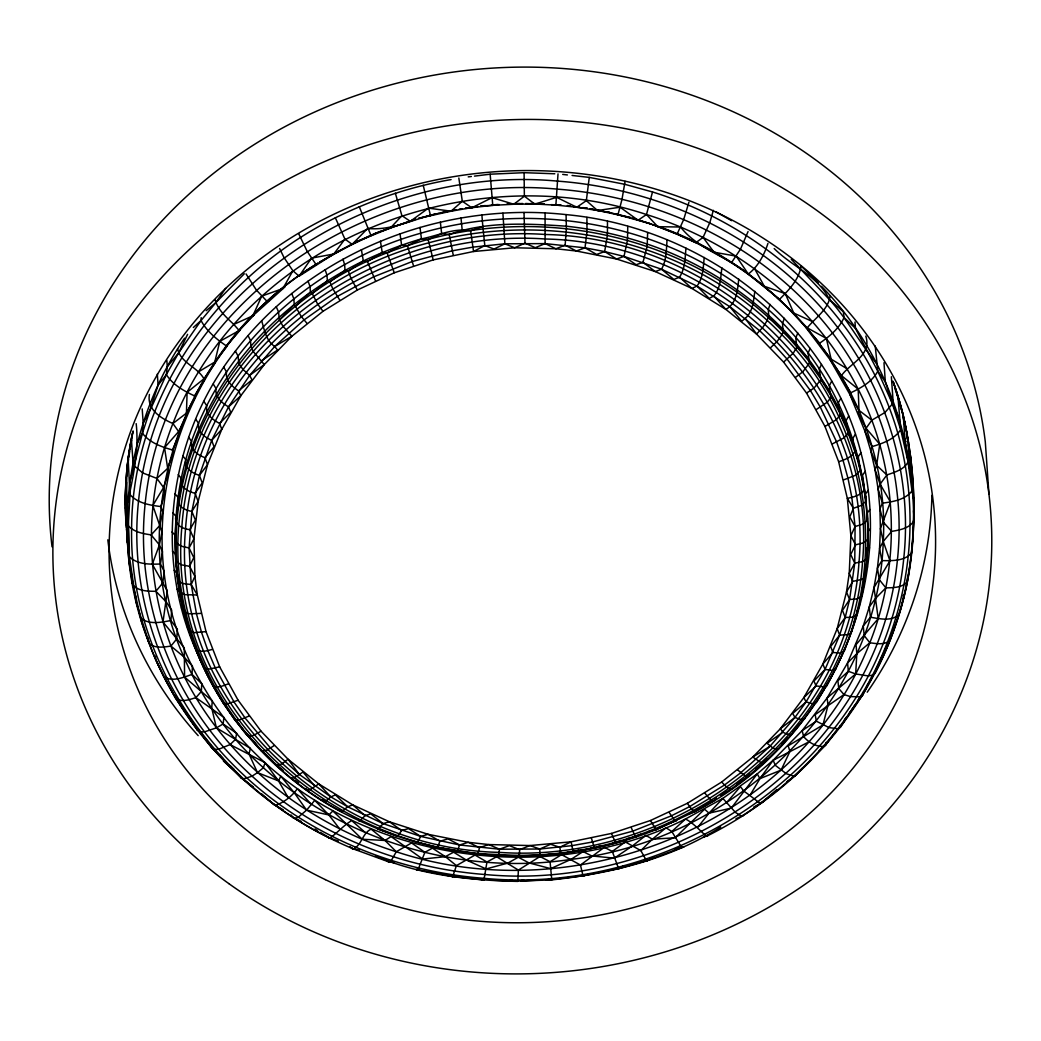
<?xml version="1.0" encoding="UTF-8"?>
<svg xmlns="http://www.w3.org/2000/svg" width="1041" height="1041" viewBox="0 0 1041 1041"><rect width="100%" height="100%" fill="white"/><g stroke="black" fill="none" stroke-linecap="round" stroke-linejoin="round"><path stroke-width="1.5" d="M912.137 482.569C911.109 448.268 904.655 414.136 893.191 381.787C915 444.572 918.591 513.356 907.973 578.666C887.062 690.56 807.569 786.176 706.54 836.287C699.643 830.354 693.866 823.47 685.564 818.994C520.994 901.363 294.252 847.96 201.772 683.742C115.2 539.42 177.477 347.095 318.26 263.061C187.432 340.407 119.416 515.308 183.841 656.832C245.949 803.821 416.96 882.898 571.002 859.385C730.652 840.855 878.044 707.073 883.262 541.45C891.174 398.274 785.721 267.849 652.707 224.557M204.622 667.984C151.127 568.191 165.675 439.432 235.396 351.129C311.467 251.349 442.451 200.991 566.07 214.615L566.395 228.656L565.146 245.169L555.894 248.76L514.657 247.771L473.538 251.506L433.186 259.886L394.253 272.794L357.323 290.023L323.009 311.285L291.831 336.282L264.284 364.584L240.809 395.749L221.785 429.308L207.484 464.715L198.167 501.411L193.951 538.822L194.914 576.35L197.335 594.984L206.014 631.601L219.677 666.865L238.116 700.242L261.044 731.198L288.084 759.24L318.819 783.938L352.769 804.888L389.386 821.765L428.098 834.309L468.307 842.312L488.763 844.563L529.999 845.552L571.119 841.818L611.47 833.438L650.417 820.529L687.333 803.301L721.66 782.038L752.825 757.041L780.373 728.739L803.847 697.574L822.871 664.015L837.172 628.608L846.502 591.913L849.248 573.266L850.874 535.712L847.322 498.34L838.643 461.723L824.979 426.459L806.541 393.082L783.626 362.125L756.573 334.083L725.837 309.385L691.901 288.435L655.27 271.558L616.558 259.014L576.35 251.011L555.894 248.76L545.107 243.607L504.872 243.802L472.835 247.133L452.249 250.803L411.963 261.616L373.433 276.919L337.245 296.477L303.972 319.977L274.681 346.497L249.606 375.437L228.513 406.875L211.7 440.343L199.43 475.373L191.856 511.417L189.098 547.982L191.206 584.535L196.541 614.099L201.577 632.525L207.888 650.625L215.435 668.296L234.134 702.141L245.208 718.173L270.595 748.141L299.34 774.452L330.817 796.885L347.629 806.749L383.101 823.6L420.616 836.404L459.601 844.98L499.511 849.209L539.745 849.014L571.782 845.682L592.381 842.026L632.655 831.199L671.198 815.897L689.623 806.632L724.419 785.07L740.658 772.838L769.937 746.332L795.012 717.379L806.072 701.946L825.071 669.428L839.632 635.127L845.201 617.456L849.586 599.525L854.752 563.142L855.077 526.525L851.837 497.416L848.09 478.717L843.041 460.291L836.73 442.204L820.425 407.33L810.484 390.687L787.243 359.301L774.036 344.675L759.826 330.856L729.923 306.718L696.989 286.08L661.516 269.229L624.014 256.411L604.665 251.584L585.016 247.836L545.107 243.607L535.295 247.68L525.002 243.152L514.657 247.771L504.872 243.802L494.046 249.046L484.82 245.559L473.538 251.506L470.623 230.686C453.954 227.641 437.636 235.891 421.449 238.857C401.54 244.713 382.099 252.091 363.335 260.966C332.73 275.8 304.167 294.811 278.897 317.583C225.741 365.638 188.408 431.69 178.336 502.933C157.777 634.568 240.029 767.777 359.77 820.92L365.079 815.663L370.778 813.854L383.101 823.6L389.386 821.765L401.644 830.523L408.514 828.597L420.616 836.404L428.098 834.309L439.966 841.232L448.059 838.877L459.601 844.98L468.307 842.312L479.485 847.647L488.763 844.563L499.511 849.209L509.361 845.643L519.628 849.664L529.999 845.552L539.745 849.014L550.624 844.277L559.811 847.27L571.119 841.818L573.136 851.915C609.714 845.786 646.786 836.339 679.331 818.434M127.392 538.744L126.651 529.218L127.392 538.744C123.632 502.972 125.076 466.524 132.936 431.377M126.052 494.449L126.508 482.204M720.749 827.075C670.404 858.994 610.547 873.659 551.769 879.879L550.064 861.714L539.98 856.535L518.392 870.081L517.819 881.389C469.621 880.413 420.043 875.117 375.424 855.949M519.628 849.664L519.303 856.027L498.535 855.559L477.858 853.945L479.485 847.647M131.27 439.367C125.87 468.424 123.84 498.249 126.521 527.709M184.569 338.182C124.386 426.368 109.5 544.105 149.227 643.611C184.413 737.028 261.929 811.16 353.563 848.962C361.904 844.641 362.489 833.047 371.116 829.13L385.014 840.464L396.283 851.746C576.311 911.474 799.462 823.795 869.847 642.765C902.131 561.502 897.889 467.084 858.187 389.152C815.519 304.935 735.987 242.553 646.487 214.524C466.459 154.797 243.308 242.475 172.91 423.505C140.639 504.768 144.881 599.187 184.582 677.118C227.237 761.335 306.783 823.717 396.283 851.746L411.546 842.937L424.884 852.332L432.405 848.142L445.34 856.652L456.426 865.618L452.64 876.691L447.461 875.117M558.015 173.886L555.881 205.155L525.627 203.489M873.711 674.23L875.117 673.163C910.081 606.383 920.27 529.101 910.289 454.839L909.418 453.694L909.717 456.648M821.505 286.314C904.369 371.403 934.311 501.424 899.034 614.541L890.927 637.04L875.832 669.988M867.088 547.8L866.606 554.137M687.333 803.301L691.705 809.234L694.776 811.603C822.286 747.165 898.188 592.108 860.92 452.653C827.114 320.134 699.357 226.834 566.07 214.615M147.744 637.391C153.261 658.953 165.519 678.55 175.682 698.303C181.654 702.675 189.566 699.539 195.903 697.652L201.329 691.484L201.772 683.742L192.025 674.399L192.429 666.032L183.841 656.832L170.945 646.071C163.814 647.099 155.226 648.686 149.227 643.611L141.433 621.451L133.261 585.549L129.058 562.452L127.731 543.493M149.227 643.611L136.098 602.023L127.379 542.439L130.008 494.605L128.108 458.534L133.092 431.039M545.107 243.607L545.081 212.976M586.903 217.413L587.007 231.414L585.016 247.836L576.35 251.011L565.146 245.169M129.761 482.243L142.435 433.225L143.19 423.127L151.309 407.656L166.352 374.604L167.289 366.77L178.753 352.717L201.043 320.524L201.199 317.635M129.058 562.452C130.75 527.826 123.814 493.018 128.108 458.534L128.811 457.389M170.945 646.071L176.788 638.862L177.373 629.193L170.919 620.527L171.713 610.195L166.222 601.893L155.89 591.301C148.147 591.275 139.195 591.288 133.261 585.549L131.96 582.335L131.296 572.849M607.489 221.343L607.397 235.305L604.665 251.584L596.61 254.446L585.016 247.836M126.911 475.789L127.47 469.439M572.082 175.461L589.271 177.386L586.343 200.653L576.779 207.276L551.548 204.609M625.068 181.329L622.024 199.221L617.951 214.836L590.234 208.786M499.511 849.209L498.535 855.559L519.16 855.858L540.071 855.364L560.774 853.542L573.136 851.915L578.757 849.937M627.762 226.404L627.463 240.315L624.014 256.411L616.558 259.014L604.665 251.584M518.392 870.081L496.609 856.743L486.954 862.013L483.896 880.205L480.487 878.968M155.46 656.129L155.682 659.291L163.684 676.533L175.682 698.303L197.413 730.288L200.223 731.797L204.53 731.875L216.398 727.841L223.138 723.989L223.906 717.418L195.903 697.652M127.926 464.78L128.629 458.873M754.855 291.324C753.307 300.823 753.346 311.155 745.278 318.377L756.573 334.083L762.819 327.368L767.256 320.472L768.687 315.267L768.284 309.541L770.106 304.414M136.176 423.648C139.13 449.998 133.196 476.622 127.731 502.269M647.645 232.572L647.151 246.418L642.987 262.306L636.142 264.726L624.014 256.411M129.032 455.919L129.696 451.495M130.138 448.541L130.58 445.6L130.047 446.108M830.184 295.722C828.454 309.593 815.337 317.687 807.243 327.85L805.747 327.355C760.789 274.277 698.797 237.348 632.277 218.194L651.276 224.023L611.301 212.871M155.89 591.301L162.734 583.038L164.244 571.405L160.457 564.014L162.448 551.743L159.403 544.872L151.153 534.892C143.033 533.682 134.003 532.133 128.238 525.744L126.937 522.361L125.271 498.652L126.234 477.936M667.073 239.82C666.253 249.775 666.643 260.068 661.516 269.229L655.27 271.558L642.987 262.306M857.224 610.286L857.42 613.149L851.642 631.51L844.225 651.263L840.191 653.097L832.917 652.473L830.627 646.513L839.632 635.127L837.172 628.608L845.201 617.456L842.468 610.39L849.586 599.525L857.25 598.887L861.519 596.324C883.106 492.927 848.246 379.653 768.284 309.541C676.364 225.429 539.706 198.493 421.045 233.132C305.69 265.117 205.702 359.197 181.251 478.379C166.053 554.606 180.106 637.17 223.138 702.389M861.519 596.324C867.465 568.985 869.326 540.8 867.296 512.914L869.925 509.478M131.075 442.906L131.569 440.213M755.662 769.312L764.445 762.546L766.97 758.889M688.921 202.24L683.729 219.43L677.079 234.199L652.577 224.57M685.967 248.135C684.991 258.012 685.316 268.318 679.539 277.153L673.891 279.469L661.516 269.229M589.271 177.386L624.756 184.296L652.512 191.973L646.487 214.524L638.081 220.237L620.085 207.211L597.495 210.516L573.643 206.704M826.229 742.376L825.63 745.148L818.733 751.472M132.519 433.355L131.361 438.625L133.027 462.334L134.315 465.887L142.747 472.952L156.879 478.418L163.58 487.513L164.933 492.588L160.965 506.564L162.799 512.263L159.572 525.705L151.153 534.892M704.25 257.478C703.117 267.277 703.378 277.596 696.989 286.08L691.901 288.435L679.539 277.153M713.358 210.347L709.78 222.722L703.078 237.387L695.83 242.709L677.079 234.199M863.418 692.135L862.729 695.05L849.196 713.358M125.714 518.73L125.427 498.014M844.654 649.545L836.496 667.177L826.788 685.993L825.344 687.021C801.635 727.438 768.87 762.246 730.704 789.338L726.956 787.386L721.66 782.038M851.642 631.51L849.638 634.555L839.632 635.127M890.927 637.04L890.159 640.111C884.85 645.381 876.496 643.624 869.847 642.765L864.199 635.609L863.275 625.953L869.274 606.903L873.998 587.566L877.433 568.035L879.567 548.36L880.4 528.607L879.918 508.88L878.136 489.218L875.039 469.712L870.653 450.428L865.006 431.429L849.95 394.591L830.093 359.731L805.747 327.355L819.683 343.166C829.43 336.49 839.215 328.553 844.069 317.479L843.314 311.714L829.573 299.717L791.277 259.3M857.42 613.149L856.964 614.919L852.761 617.248L845.201 617.456M721.868 267.823C720.593 277.518 720.788 287.85 713.814 295.943L709.233 298.416L696.989 286.08M197.413 730.288L197.686 729.286L203.75 736.677M459.601 844.98L457.337 851.187L437.064 847.322L416.426 842.104L418.053 841.414L420.616 836.404M748.05 231.583L740.502 249.137L731.485 262.657M738.759 279.118C737.496 289.84 736.898 303.386 725.837 309.385L713.814 295.943M157.334 374.083L158.102 385.144L142.435 433.225L137.503 442.607M854.232 621.737L859.567 604.769M767.933 243.451C764.159 255.006 758.095 266.548 748.284 274.03C726.839 256.372 697.977 249.293 680.554 227.016L657.808 226.704L646.487 214.524M424.884 852.332L418.677 868.09L417.155 869.795L416.101 869.404L451.872 876.353L483.375 879.892M891.369 376.738L893.035 400.447L892.254 404.155L884.954 412.509L871.824 420.2L866.034 428.306L865.006 431.429L871.916 446.641L870.653 450.428L876.613 465.262L886.88 474.969C895.247 472.015 907.218 468.749 909.04 458.665C908.715 432.028 901.74 406.094 892.879 381.149M197.686 729.286L211.896 748.05L214.589 749.416L218.727 749.26L230.061 744.588L265.13 762.676L263.321 767.803L257.478 772.63L251.974 776.235L243.425 778.902L240.965 777.783L229.202 765.161M439.966 841.232L437.871 846.359L436.504 847.114L477.858 853.945M784.433 318.325L782.507 323.335L783.131 331.897L781.921 334.747L777.211 341.357L770.587 347.707M797.809 333.016L795.766 337.896L796.846 347.056C835.442 389.373 860.217 444.78 865.5 501.658L861.18 505.484L853.425 508.294L849.755 516.974L855.077 526.525L850.874 535.712L855.52 544.833L850.718 554.502L854.752 563.142L849.248 573.266L852.774 581.399L846.502 591.913L849.586 599.525M640.618 834.257C615.608 845.266 587.84 849.495 560.852 853.373L559.811 847.27M886.88 474.969L880.1 484.13L878.136 489.218L882.378 503.154L879.918 508.88L883.432 522.283L891.617 531.378C899.32 530.103 908.181 528.633 913.23 522.022L914.063 518.639L913.517 510.741M156.879 478.418L167.406 468.619L173.105 453.72L172.429 449.946L179.091 434.67L178.636 431.56L172.91 423.505C161.069 418.43 146.729 409.62 149.41 394.474M737.028 783.847L748.492 776.157L749.39 774.153M810.171 348.41L808.037 353.172L809.469 362.997L829.781 391.377L831.265 396.894L846.632 426.003L848.194 433.082L858.76 462.282L865.969 499.68L862.586 475.151L865.175 471.404M172.455 551.144L175.539 554.241L177.66 578.926L180.028 592.043L184.791 594.671L197.335 594.984L191.206 584.535L194.914 576.35L189.54 566.291L193.782 557.612L189.098 547.982L193.951 538.822L189.865 529.674C182.826 528.854 173.821 524.976 175.877 516.18L172.793 512.771M189.54 566.291L181.485 564.86L176.671 561.841C166.833 418.586 273.731 287.043 407.46 245.715C541.945 200.028 704.106 237.01 796.846 347.056L793.424 352.938L783.626 362.125M875.247 346.028L877.797 371.234C872.176 381.722 861.206 387.851 850.809 392.756L849.95 394.591L858.994 410.323L871.824 420.2M187.588 334.343L178.753 352.717L166.352 374.604L158.102 385.144M821.479 364.48L819.254 369.113L820.959 379.627L838.786 408.449L840.36 414.747L853.308 443.96L862.989 480.877M809.469 362.997L802.91 371.715L795.623 377.271M396.283 851.746L391.286 860.517L389.399 862.117L388.111 861.662L394.383 862.755M831.694 381.149L829.378 385.651L829.781 391.377M820.959 379.627L814.127 387.955L806.541 393.082M401.644 830.523L397.506 836.261L377.506 828.818L397.506 836.261M840.777 398.365L838.382 402.724L838.786 408.449M279.574 248.461L283.933 257.4L292.885 270.79L282.892 288.552L261.707 296.112L252.872 315.787L233.783 324.415C226.404 317.427 218.063 310.036 215.136 299.964M189.865 529.674L195.409 520.058L191.856 511.417C184.804 510.155 175.968 505.978 177.933 497.208L174.862 493.642M866.593 686.631L868.168 683.872M869.755 681.113L872.918 675.609L862.729 695.05L860.204 696.832C830.354 744.979 789.078 785.421 741.712 816.248L735.506 812.474L722.857 798.395L685.564 818.994L671.796 831.512L665.967 827.738L652.382 839.202L640.84 850.601L646.591 860.894L654.321 857.198M831.265 396.894L827.4 402.112L816.339 409.49M848.701 416.075L846.242 420.278L846.632 426.003M891.617 531.378L883.262 541.45L879.567 548.36L881.87 560.592L877.433 568.035L879.255 579.642L885.878 587.853C893.178 587.71 901.935 587.84 907.153 581.893L907.752 575.504M776.898 789.468L761.257 802.936L758.355 802.091L749.884 795.48L759.943 778.616L773.138 760.281L802.169 730.587L827.101 697.99L847.569 662.935L863.275 625.953L870.406 617.209L869.274 606.903L875.429 598.536L885.878 587.853M855.416 434.188L852.904 438.248L853.308 443.96M840.36 414.747L836.365 419.718L824.979 426.459M172.91 423.505L185.988 413.511L194.81 397.688L194.485 395.866L204.465 379.887C198.61 367.174 180.822 363.504 177.582 348.865M827.179 684.34L816.378 702.597L812.709 703.755L806.072 701.946L803.847 697.574L816.105 685.941L825.344 687.021C892.97 577.117 873.464 425.235 781.921 334.747C692.812 242.019 551.587 209.189 428.775 242.826C305.351 274.304 198.441 378.143 180.952 506.863C161.706 629.714 233.262 754.894 341.747 811.72L347.629 806.749L352.769 804.888L365.079 815.663M191.856 511.417L198.167 501.411L195.044 493.304C188.018 491.573 179.377 487.123 181.251 478.379L178.206 474.644M383.101 823.6L378.377 829.117L358.807 820.581L358.39 819.163M652.512 191.973C757.978 224.739 850.302 303.868 889.495 408.267C925.462 502.283 913.256 611.653 860.204 696.832L850.497 696.598L843.978 694.594L815.168 714.62L816.339 721.192L829.039 727.594L838.096 728.778L840.438 727.256L854.674 705.486M860.92 452.653L858.357 456.557L858.76 462.282M858.174 700.138L859.931 697.47M848.194 433.082L844.095 437.819L832.423 443.882M225.611 288.383L215.851 302.619L201.043 320.524L193.34 327.512M292.885 270.79L299.131 276.151L311.467 258.129L333.81 254.017L355.645 242.306M195.044 493.304L202.188 482.933L199.43 475.373C192.455 473.2 184.023 468.45 185.805 459.745L182.8 455.854M854.739 451.846C851.239 457.402 844.628 459.849 838.643 461.723M898.591 399.965L897.056 394.825L897.902 395.84L900.673 429.634C894.388 439.419 882.56 443.505 871.916 446.641M868.181 490.363L865.565 493.955L867.218 520.578L862.872 524.144L855.077 526.525M844.42 719.812L846.32 717.223M451.091 179.586C410.87 186.417 371.949 199.833 335.371 217.803L344.909 239.079L333.81 254.017L299.131 276.151M835.91 731.289L825.63 745.148L823.405 746.527C815.728 746.67 808.506 742.337 803.626 736.625L802.169 730.587L816.339 721.192M859.97 470.974L855.715 475.203L843.626 479.901M199.43 475.373L207.484 464.715L204.986 457.702C198.089 455.073 189.904 450.063 191.583 441.371L188.629 437.337M865.826 336.126C872.163 355.957 848.962 363.348 840.607 376.881L850.809 392.756M697.86 827.192L709.012 813.151L722.857 798.395L757.223 773.892L773.138 760.281L808.974 741.843M863.861 490.376C860.126 495.607 853.295 497.169 847.322 498.34L853.425 508.294M365.742 832.956L351.689 820.581C343.465 825.461 337.531 832.774 329.88 838.07L320.238 832.358M855.52 544.833L863.327 542.895L867.687 539.576L867.752 531.938L870.393 528.659M291.116 814.986L293.015 817.562L295.058 818.356L298.155 817.328L306.588 810.145L314.746 800.334L328.839 814.947L339.678 828.883M792.722 732.409L799.475 724.12M716.26 797.783L713.97 800.529L694.776 811.603M204.986 457.702L214.03 446.81L211.7 440.343C204.908 437.285 196.996 432.002 198.571 423.336L195.669 419.159M869.586 547.852L866.958 550.975L866.88 558.575L862.547 561.646L854.752 563.142M900.114 405.574L903.25 415.268L904.902 438.977L912.007 490.91C905.163 499.888 892.879 501.749 882.378 503.154M201.043 320.524C206.743 331.311 216.541 339.236 226.496 345.976L240.198 330.023L219.82 341.305L214.771 362.047L198.792 371.676M726.709 802.533L740.437 786.606L743.703 791.004L749.884 795.48M832.917 652.473L822.871 664.015L825.071 669.428L832.149 670.456L836.079 668.856M865.761 568.959L867.504 566.981M125.506 508.424L126.039 504.846M211.7 440.343L221.785 429.308L219.56 423.388C212.885 419.9 205.259 414.344 206.73 405.717L203.906 401.384M786.905 781.674L796.04 775.155L802.364 768.206M862.442 587.853L864.16 585.979M782.325 743.703L787.53 738.056M395.333 193.184L401.917 215.669L390.44 227.966L356.816 241.629L376.4 232.885L337.831 251.415L319.509 262.228L355.462 242.319M825.071 669.428L813.932 681.061L816.105 685.941M261.668 320.797C264.479 330.023 265.858 340.264 274.681 346.497L291.831 336.282L282.892 326.106L279.443 319.873L294.239 304.453L293.835 298.728L291.727 293.523M244.297 273.77L215.851 302.619L206.183 310.699M911.461 553.174C904.174 561.268 891.877 560.761 881.87 560.592M219.56 423.388L230.725 412.262L228.513 406.875C222.006 402.958 214.68 397.155 216.047 388.553L213.288 384.077M347.629 806.749L335.423 794.908L330.817 796.885L326.119 800.945L323.257 801.089L322.775 799.644M650.417 820.529L656.129 829.638L695.544 811.212L698.602 808.206M230.061 744.588L235.578 739.305L236.632 733.267L223.138 723.989M285.143 286.73L252.872 315.787L254.225 314.798L239.209 330.544L233.783 324.415M306.991 323.348L301.122 316.334L295.397 306.262L310.413 292.196L310.023 286.47L308.045 281.148M228.513 406.875L240.809 395.749L238.545 390.869C232.208 386.549 225.207 380.499 226.47 371.91L223.802 367.304M869.847 642.765L856.834 653.657L847.569 662.935L848.337 671.289L837.914 680.736L838.734 688.465L843.978 694.594M458.834 178.011L462.308 201.238L451.052 211.206L418.573 218.363L435.034 214.069M330.817 796.885L318.819 783.938L309.619 789.911L306.535 789.911L306.028 788.44M899.034 614.541C891.434 621.672 879.619 618.757 870.406 617.209M806.072 701.946L792.643 713.488L795.012 717.379L798.46 718.837L801.375 719.552L804.901 718.602M762.376 763.053L764.745 761.023M311.337 804.498L297.375 788.714C292.209 795.923 284.258 802.351 275.748 805.227L273.549 804.316L261.772 793.984M323.009 311.285L317.57 303.959L312.248 293.588L327.368 280.823L326.965 275.11L325.13 269.697M600.514 845.552L594.398 848.129L591.431 838.2M238.545 390.869L252.013 379.835L249.606 375.437L242.982 369.464L239.001 363.803L237.973 355.879L235.396 351.129M269.229 300.342L267.446 301.773L256.281 289.945L246.04 273.9M745.278 318.377L741.647 321.292L729.923 306.718M589.544 873.893L583.077 876.067L580.462 865.032L604.34 847.322L612.303 851.434L618.692 868.832L622.83 866.307M795.012 717.379L780.373 728.739L782.949 732.2L786.241 733.84L791.121 734.764L792.383 733.97M474.488 176.111L490.155 174.198L524.091 172.689L524.365 196.189L513.799 204.244L480.76 205.975L485.392 205.571M327.368 280.823L329.919 281.877L345.026 270.4L348.358 271.207L363.335 260.966L367.473 261.59L382.216 252.547L387.2 253.08L401.618 245.169L407.46 245.715L421.449 238.857L428.163 239.508L441.644 233.652L449.244 234.485C486.394 221.199 527.475 223.607 566.33 226.196C600.657 229.957 634.463 238.311 666.5 251.193C728.153 276.255 782.936 319.08 819.644 374.838M314.694 786.098L303.009 772.032L293.9 777.978L290.595 777.809M875.117 673.163L872.501 675.128L868.168 675.934L855.663 673.943L848.337 671.289M249.606 375.437L264.284 364.584L253.015 351.207L250.907 346.198L250.504 340.472L248.031 335.605M612.303 851.434L625.29 841.922L640.84 850.601M274.069 745.616L267.316 749.988L262.228 751.225L244.635 731.459M782.949 732.2L767.087 743.287L773.06 748.154L777.692 749.351L778.889 748.635M656.129 829.638L660.228 826.879M261.668 360.628L277.57 350.036L274.681 346.497M261.044 731.198L253.926 735.193L250.933 736.078L247.055 735.349L234.433 719.422L222.943 702.792C201.811 669.038 186.222 631.51 180.028 592.043M769.937 746.332L752.825 757.041L761.465 762.91L764.445 762.546M550.064 861.714L561.606 854.648L580.462 865.032M456.426 865.618L475.008 855.051L486.954 862.013M720.45 795.337L731.654 788.831L730.704 789.338M796.04 775.155L794.049 776.3L786.306 773.71L775.376 765.382L773.138 760.281M335.371 217.803C218.701 275.344 131.96 396.699 131.608 528.88C129.292 659.747 213.847 781.7 329.88 838.07M748.492 776.157L745.72 776.339L737.666 769.976M249.033 716.052L238.467 720.359L234.433 719.422M753.658 807.139L762.975 801.999M741.712 816.248L743.274 815.428L735.961 818.773M674.399 849.157L683.742 846.84L682.662 847.413L680.775 846.008L671.796 831.512M706.54 836.287L707.828 835.624L703.339 837.185M702.792 806.111L713.97 800.529L713.111 800.984L709.702 798.811L704.848 793.151M617.014 842.273L620.891 840.386M238.116 700.242L227.133 703.95L222.943 702.792M688.608 814.14L695.544 811.212M228.317 683.833C223.542 685.629 217.439 688.661 212.624 685.512M415.723 219.222L377.805 232.39M377.831 232.338L415.619 219.157M619.265 868.441L647.385 860.439L683.742 846.84M192.025 674.399C183.307 677.405 172.207 682.336 163.684 676.533M668.921 823.444L676.429 820.828L674.607 820.412L669.168 812.448M219.677 666.865L207.992 669.298L203.542 667.671M470.623 230.686L482.842 226.6L481.892 215.019M344.909 239.079L352.144 244.336L367.629 228.499C391.728 230.829 413.472 219.104 436.53 213.782M647.892 831.798L656.702 829.339M212.234 649.441C207.016 650.794 200.471 652.902 195.708 649.337M456.544 209.761L438.027 213.288M626.942 838.734L636.441 836.704L635.153 836.092L631.158 827.543M206.014 631.601L193.808 632.681L189.163 630.56M617.703 868.754L583.363 875.741L558.106 878.812M477.78 206.573L451.052 211.206L428.45 208.122L410.297 221.317L401.917 215.669M442.581 212.39L450.18 210.868M453.212 210.256L456.244 209.657M170.919 620.527C161.173 622.323 149.188 624.964 140.795 618.133M644.379 860.972L647.385 860.439M201.043 613.422L188.642 613.813L183.932 611.444M612.681 843.366L615.725 842.911L611.47 833.438M465.418 208.174L468.489 207.732M471.56 207.289L476.166 206.639M465.561 208.408L499.186 204.543M520.695 880.66L523.805 880.218M468.229 176.866L471.365 176.489M554.944 879.19L545.575 879.853M459.289 209.046L462.425 208.734M491.573 205.025L497.754 204.491M541.645 855.051L560.852 853.373M590.26 848.298L594.645 847.934M522.608 203.502L508.099 204.166M852.774 581.399L863.197 579.095L865.292 575.673L864.993 571.379M520.682 880.959L537.794 880.192M507.032 203.932L519.433 203.542M160.457 564.014C149.956 564.352 137.555 564.651 129.461 556.87M819.683 343.166L818.46 343.205L831.121 359.132L846.867 368.618M544.209 203.919L513.799 204.244L492.094 197.621L471.82 207.784L462.308 201.238M451.872 876.353L456.452 876.418M530.272 203.529L544.222 203.841M226.496 345.976L227.198 345.989L214.771 362.047L215.279 362.632L204.101 378.69L187.107 392.327L186.339 415.971L178.636 431.56L164.543 447.617L168.382 473.056L163.58 487.513L152.819 505.51L161.967 532.016L159.403 544.872L152.298 564.248L167.328 590.911L162.995 622.037L184.283 647.827L184.582 677.118L212.273 700.892L211.713 708.036L216.398 727.841L250.387 748.375L248.994 753.931L257.478 772.63L278.52 780.893L288.214 797.666M524.091 172.689L554.788 173.769M491.144 880.165L512.914 880.933M555.881 205.155L560.188 205.311M191.206 584.535L183.177 583.533L180.275 582.335L177.66 578.926M555.022 204.609L561.19 205.09M587.28 208.291L576.779 207.276L556.623 197.322L534.866 204.14L524.365 196.189M562.713 174.407L567.397 174.94M548.698 879.19L551.769 879.879L517.572 881.089M160.965 506.564C150.034 505.262 137.685 503.271 130.008 494.605M509.609 880.074L512.797 880.478M570.416 205.975L567.358 205.571L570.507 206.131M575.009 206.586L579.603 207.211M582.661 207.614L587.254 208.226M189.098 547.982L181.03 546.122L176.215 542.842L175.07 535.217L171.986 531.964M590.299 208.721L593.318 209.306M596.35 209.879L603.91 211.323M606.942 211.909L609.961 212.481L597.495 210.516L586.343 200.653M617.951 214.836L630.82 217.686L615.921 213.965M359.47 850.276L351.988 848.415L349.945 846.658M172.429 449.946C161.42 446.862 149.566 442.685 142.435 433.225M396.738 836.001L417.09 842.338M328.11 837.419L338.221 840.972M353.563 848.962L351.988 848.415L389.399 862.117M358.807 820.581L359.77 820.92M341.747 811.72L340.251 809.898M906.88 441.54L907.843 441.918L907.179 437.884M812.709 321.682L791.98 312.248L807.243 327.85L826.372 338.429L831.121 359.132L830.093 359.731L841.505 375.684L858.187 389.152L858.994 410.323L858.083 412.796L866.034 428.306L879.775 444.234L876.613 465.262L875.039 469.712L880.1 484.13L890.471 502.022L880.4 528.607L883.262 541.45L889.951 560.761L873.998 587.566L878.227 618.653L856.027 644.652L856.834 653.657L855.663 673.943L827.101 697.99L828.05 705.121L822.95 724.965L788.141 745.824L789.963 751.368L781.062 770.158L759.943 778.616L757.223 773.892L731.289 808.141L709.012 813.151L704.549 809.208L675.141 837.771L652.382 839.202L645.862 835.389L632.538 845.852L614.32 858.148L591.769 855.962L583.09 851.577L571.002 859.385L550.676 868.649L529.023 862.924L518.288 857.237L507.969 863.028L486.147 868.949L466.043 859.879L453.59 852.189L445.34 856.652L422.672 859.059L391.104 836.587L385.014 840.464L362.216 839.254L332.873 810.965L328.839 814.947L306.588 810.145L294.551 793.138L280.81 776.144L278.52 780.893L265.13 762.676M260.771 750.522L260.718 749.546L276.893 765.486L281.695 763.99L288.084 759.24L299.34 774.452M293.015 817.562L301.422 821.492M194.485 395.866C183.815 390.948 172.819 384.78 166.352 374.604M273.549 804.316L283.243 809.794M716.169 211.935L731.615 220.679M703.078 237.387L713.983 252.208L736.182 256.125L748.284 274.03L779.514 299.353C788.74 290.023 799.28 279.509 801.036 265.91L818.239 282.788M314.981 828.987L317.609 830.679M240.965 777.783L253.392 786.983M294.967 780.047L298.65 782.845M310.413 292.196L312.248 293.588M904.681 421.943L904.056 421.462L904.668 424.559M768.388 317.557L782.91 329.06M906.516 433.85L908.468 442.425M193.678 644.548L195.617 646.11M774.192 248.552C792.175 266.574 817.979 275.93 829.573 299.717C847.387 319.327 859.749 342.957 876.47 363.413M186.951 626.435L188.941 628.087M276.099 764.341L283.087 770.327M181.459 607.97L183.463 609.727M911.096 473.668L911.968 474.852L912.072 482.373M783.131 331.897L796.17 343.621M177.191 589.219L180.249 592.004L180.64 597.729M777.237 297.934L793.841 313.237L785.291 293.64L764.302 286.275L754.556 268.604M844.069 317.479L855.429 328.357L877.797 371.234L899.567 419.549M174.185 570.26L177.269 573.201L178.505 581.034M222.748 758.473L211.896 748.05L210.816 745.278M230.712 766.15L234.173 769.507M260.718 749.546L272.755 761.218M796.846 347.056L808.428 358.898M219.495 754.686L222.761 758.212M247.459 734.985L256.646 745.07M205.767 739.136L207.784 741.595M235.201 719.708L242.748 729.103M839.645 726.254L840.438 727.256M193.951 724.172L174.511 695.388M877.797 371.234L885.318 381.709L900.673 429.634L911.942 478.548M316.126 264.622L307.082 251.18L298.702 233.718M223.984 703.768L232.39 715.727M339.808 300.172L332.704 288.617L329.919 281.877M294.239 304.453L295.397 306.262M357.323 290.023L350.882 278.077L348.358 271.207M206.131 670.859L207.64 673.722M375.502 280.875L367.473 261.59M371.038 235.643L359.262 206.678M900.673 429.634L904.902 438.977M394.253 272.794L387.2 253.08M276.255 306.757L278.494 311.858L279.443 319.873M274.941 763.339L275.501 764.862M413.498 265.78L407.46 245.715M894.583 387.343L896.561 393.329M342.944 259.183L344.636 264.687L345.026 270.4M433.186 259.886L428.163 239.508M361.396 249.671L363.335 260.966M430.519 215.721L423.219 185.246M380.433 241.174L382.216 252.547M903.054 417.116L903.731 420.004M453.225 255.123L449.244 234.485M399.991 233.744L401.618 245.169M912.007 490.91L913.621 498.561M419.991 227.38L421.449 238.857M179 584.17L179.494 587.306M128.134 543.519L128.629 546.707M440.356 222.136L441.644 233.652M128.069 543.337L128.511 546.395M908.233 444.858L908.832 449.283M461.007 217.998L462.139 229.554M484.82 245.559L482.842 226.6M519.017 854.505L519.303 856.027L540.071 855.364L539.745 849.014M492.77 205.454L490.155 174.198M910.289 454.839L910.758 468.905M988.95 494.176L985.293 441.852A469.647 427.018 -4 0 0 467.188 70.333A469.647 427.018 -4 0 0 52.05 546.824M912.827 532.406L913.269 538.731M903.276 595.231L903.497 598.393M883.991 362.736L885.318 381.709M854.986 322.033L855.429 328.357M861.675 590.221L861.974 594.515M196.788 649.753L196.996 652.603M189.93 628.92L190.321 634.646M166.846 360.446L167.289 366.77M184.465 610.599L184.778 614.893M142.201 408.905L143.19 423.127M135.655 595.699L136.098 602.023M127.379 542.439L126.052 507.813M502.907 213.184L504.872 243.802M911.721 474.228L912.033 482.269M524 212.494L525.002 243.152M867.296 512.914L867.439 519.251M867.673 528.776L867.752 531.938M931.877 495.347A413.433 375.905 -4 0 1 867.205 692.213M236.788 772.747A413.433 375.905 -4 0 1 223.412 761.023M198.18 735.636A413.433 375.905 -4 0 1 107.822 539.824M181.811 527.371C165.519 704.328 328.865 851.044 498.834 854.518C670.365 866.711 850.64 740.372 862.547 561.646C878.838 384.689 715.492 237.96 545.523 234.498C373.992 222.293 193.717 348.644 181.811 527.371M185.558 528.724C169.436 703.781 331.025 848.922 499.173 852.358C668.856 864.42 847.192 739.435 858.968 562.621C875.091 387.577 713.501 242.436 545.354 239.001C375.658 226.925 197.322 351.923 185.558 528.724M138.531 501.072C128.915 590.39 159.715 681.933 218.727 749.26C285.585 825.63 383.908 870.888 484.559 878.37C677.756 896.626 884.069 759.214 903.757 558.418C913.373 469.114 882.586 377.558 823.574 310.231C756.703 233.861 658.393 188.616 557.729 181.134C364.545 162.864 158.232 300.276 138.531 501.072M145.167 503.636C135.72 591.444 165.987 681.439 223.997 747.62C289.723 822.689 386.38 867.179 485.327 874.531C675.245 892.488 878.057 757.406 897.407 560.019C906.867 472.224 876.6 382.229 818.59 316.035C752.851 240.965 656.207 196.476 557.26 189.124C367.343 171.166 164.53 306.249 145.167 503.636M228.786 883.588A469.647 427.018 -4 0 0 986.374 605.706A469.647 427.018 -4 0 0 351.832 150.685A469.647 427.018 -4 0 0 228.786 883.588M325.326 879.619A413.433 375.905 -4 0 0 935.443 531.639A413.433 375.905 -4 0 0 306.223 228.721A413.433 375.905 -4 0 0 325.326 879.619"/></g></svg>
